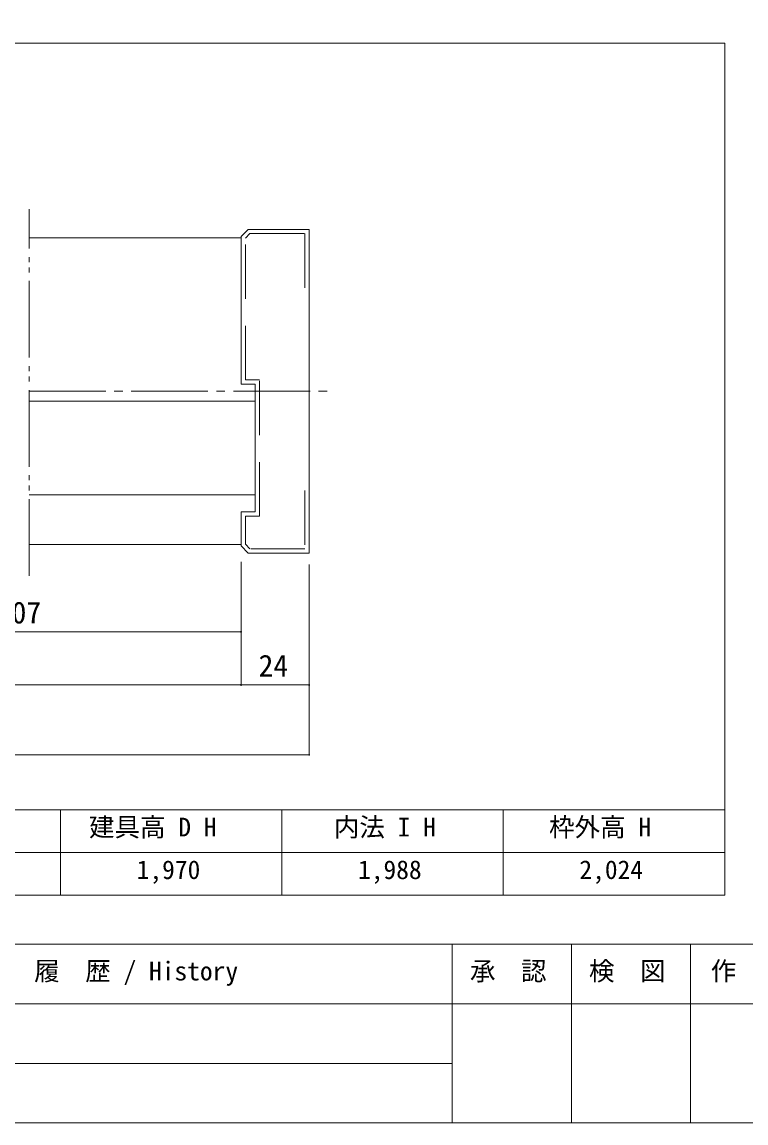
# Model space of a CAD drawing. Units: millimetres on the paper, enlarged 10 times, with parts at other scales. Extents: x -1985 to 2015, y -1370 to 1400.
# Drawn here: x -430 to 420, y -1370 to -78 of the extents above; entities that cross this region are included whole.
import ezdxf
from ezdxf.enums import TextEntityAlignment as Align

# ---------------------------------------------------------------- set-up
doc = ezdxf.new("R2010")
doc.units = ezdxf.units.MM
doc.header["$LTSCALE"] = 10
for name, pattern in [('CHAIN2', [12, 9, -1, 1, -1]), ('DOUBLE_CHAIN2', [12.8, 9, -1, 0.6, -0.6, 0.6, -1]), ('USER2', [9.525, 6.35, -3.175])]:
    doc.linetypes.add(name, pattern=pattern)
for name, color, linetype, lineweight in [('1-1_0', 7, 'Continuous', 20), ('2-0_18', 4, 'Continuous', 9), ('2-1', 7, 'Continuous', 20)]:
    doc.layers.add(name, color=color, linetype=linetype, lineweight=lineweight)
doc.styles.add('ＭＳ ゴシック', font='')
doc.styles.get('ＭＳ ゴシック').set_extended_font_data('MS Gothic')

msp = doc.modelspace()

# ---------------------------------------------------------------- linework, layer by layer
at = {"layer": '1-1_0'}
for p, q in [((395, -102.5), (-1935, -102.5)), ((395, -102.5), (-1935, -102.5)), ((395, -102.5), (-1935, -102.5)), ((395, -102.5), (-1935, -102.5)), ((395, -1002.5), (395, -102.5)), ((395, -1002.5), (395, -102.5)), ((395, -1002.5), (-1935, -1002.5)), ((395, -1002.5), (-1935, -1002.5)), ((-385, -1002.5), (-385, -1102.5)), ((-125, -1002.5), (-125, -1102.5)), ((135, -1002.5), (135, -1102.5)), ((395, -1002.5), (395, -1102.5)), ((395, -1052.5), (-1935, -1052.5)), ((395, -1102.5), (-1935, -1102.5)), ((2015, -1160), (-1985, -1160)), ((75, -1160), (75, -1370)), ((215, -1160), (215, -1370)), ((355, -1160), (355, -1370)), ((2015, -1230), (-1175, -1230)), ((75, -1300), (-1175, -1300))]:
    msp.add_line(p, q, dxfattribs=at)
msp.add_lwpolyline([(-1985, -1370), (2015, -1370), (2015, 1400), (-1985, 1400)], close=True, dxfattribs=at)
msp.add_lwpolyline([(395, -1002.5), (-1935, -1002.5), (-1935, -1102.5)], dxfattribs=at)
at = {"layer": '2-0_18', "color": 7, "linetype": 'DOUBLE_CHAIN2', "lineweight": 20}
msp.add_line((-421.97, -727.51), (-421.97, -297.4), dxfattribs=at)
at = {"layer": '2-0_18', "linetype": 'CHAIN2'}
msp.add_line((-421.97, -510.94), (-69.06, -510.94), dxfattribs=at)
at = {"layer": '2-1'}
for p, q in [((-172.98, -329.27), (-164.65, -320.94)), ((-172.98, -329.27), (-164.65, -320.94)), ((-164.65, -320.94), (-92.98, -320.94)), ((-92.98, -700.94), (-92.98, -320.94)), ((-421.97, -330.94), (-172.98, -330.94)), ((-172.98, -330.94), (-421.97, -330.94)), ((-172.98, -329.27), (-172.98, -502.6)), ((-172.98, -502.6), (-172.98, -329.27)), ((-156.32, -502.6), (-172.98, -502.6)), ((-156.32, -632.6), (-156.32, -502.6)), ((-156.32, -522.6), (-421.97, -522.6)), ((-156.32, -632.6), (-421.97, -632.6)), ((-172.98, -692.6), (-172.98, -652.6)), ((-172.98, -690.94), (-421.97, -690.94)), ((-172.98, -692.6), (-164.65, -700.94)), ((-164.65, -700.94), (-136.32, -700.94)), ((-136.32, -700.94), (-105.32, -700.94)), ((-105.32, -700.94), (-92.98, -700.94))]:
    msp.add_line(p, q, dxfattribs=at)
at = {"layer": '2-1', "color": 4, "lineweight": 9}
for p, q in [((-172.98, -711.41), (-172.98, -855.73)), ((-172.98, -711.41), (-172.98, -855.73)), ((-92.99, -714.34), (-92.99, -937.74)), ((-686.59, -793.38), (-172.98, -793.38)), ((-1426.23, -855.73), (-172.98, -855.73)), ((-92.98, -855.73), (-172.98, -855.73)), ((-1506.23, -937.74), (-92.99, -937.74))]:
    msp.add_line(p, q, dxfattribs=at)
at = {"layer": '2-1', "linetype": 'USER2'}
msp.add_lwpolyline([(-97.98, -627.6), (-97.98, -695.94), (-162.58, -695.94), (-167.99, -690.53), (-167.99, -657.6), (-151.32, -657.6), (-151.32, -497.6), (-167.99, -497.6), (-167.99, -331.34), (-162.58, -325.94), (-97.98, -325.94), (-97.98, -394.27)], dxfattribs=at)
at = {"layer": '2-1'}
msp.add_lwpolyline([(-172.98, -652.6), (-156.32, -652.6), (-156.32, -632.6)], dxfattribs=at)
at = {"layer": '2-1', "color": 4, "lineweight": 9}
for centre, start, end in [((-172.98, -793.38), 0, 180), ((-172.98, -793.38), 180, 0), ((-172.98, -855.73), 0, 180), ((-172.98, -855.73), 0, 180), ((-172.98, -855.73), 180, 0), ((-172.98, -855.73), 180, 0), ((-92.98, -855.73), 0, 180), ((-92.98, -855.73), 180, 0), ((-92.98, -937.74), 0, 180), ((-92.98, -937.74), 180, 0)]:
    msp.add_arc(centre, 0.521, start, end, dxfattribs=at)

# ---------------------------------------------------------------- texts
at = {"layer": '1-1_0', "style": 'ＭＳ ゴシック'}
for s, p in [('建具高 D H', (-351.7, -1040.24)), ('内法 I H', (-64.13, -1040.24)), ('枠外高 H', (188.69, -1040.24)), ('1,970', (-295.67, -1090.25)), ('1,988', (-35.67, -1090.25)), ('2,024', (224.33, -1090.25)), ('改\u3000定\u3000履\u3000歴 / History', (-536.02, -1209.21)), ('承\u3000認', (95.74, -1209.21)), ('検\u3000図', (235.6, -1209.21)), ('作\u3000成', (378.67, -1209.21))]:
    msp.add_text(s, height=21.99, dxfattribs=at).set_placement(p, align=Align.BOTTOM_LEFT)
at = {"layer": '2-1', "style": 'ＭＳ ゴシック'}
for s, p in [('807', (-460.01, -791.29)), ('24', (-152.54, -853.65))]:
    msp.add_text(s, height=25.66, dxfattribs=at).set_placement(p, align=Align.BOTTOM_LEFT)

doc.saveas('drawing.dxf')
